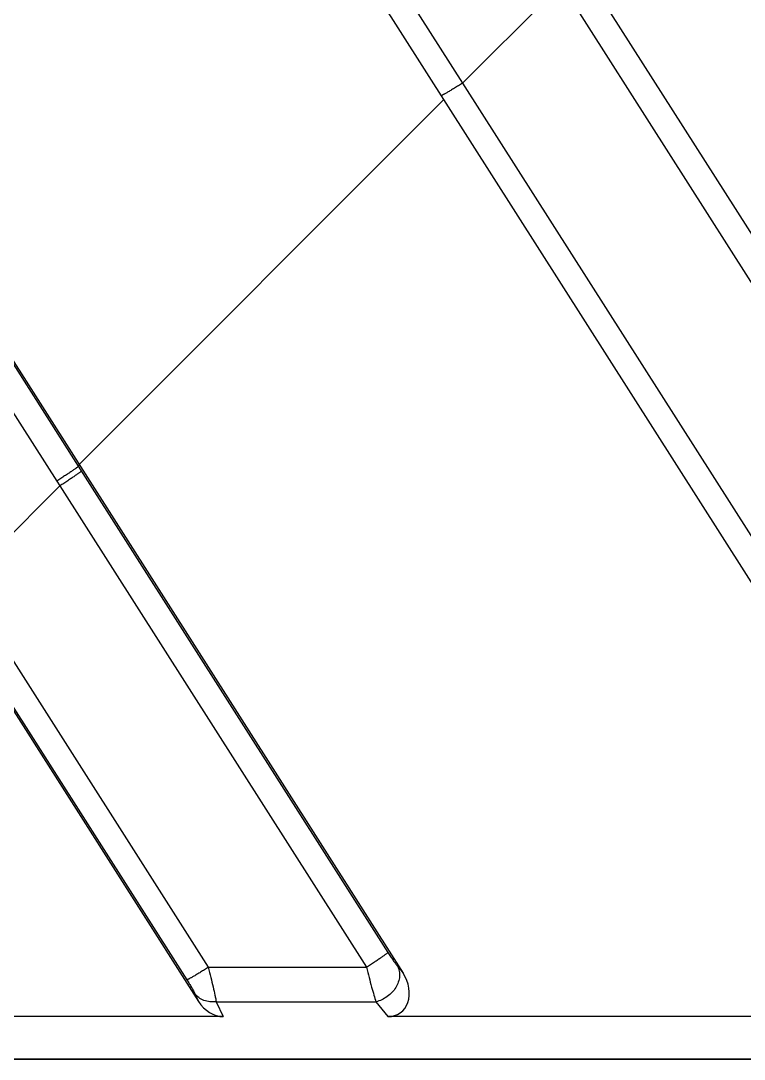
# Model space of a CAD drawing. Header units: millimetres. Extents: x 3299 to 14264, y 1863 to 5555.
# Drawn here: x 11415.12 to 11423.6, y 4126.3 to 4138.47 of the extents above; entities that cross this region are included whole.
import ezdxf

# ---------------------------------------------------------------- set-up
doc = ezdxf.new("R2010")
doc.units = ezdxf.units.MM

# ---------------------------------------------------------------- blocks, each defined once
blk = doc.blocks.new('1111')
at = {"color": 7, "linetype": 'Continuous'}
for p, q in [((16002.781, 7051.634), (16602.781, 7051.634)), ((16058.097, 6715.161), (16043.931, 6737.397)), ((16042.942, 6735.397), (16049.202, 6725.573)), ((16042.769, 6735.127), (16055.7, 6714.828)), ((16033.859, 6734.038), (16046.107, 6714.812)), ((16036.859, 6732.814), (16044.445, 6720.908)), ((16037.27, 6732.743), (16044.698, 6721.083)), ((16037.306, 6732.721), (16048.505, 6715.143)), ((16049.202, 6725.573), (16050.36, 6726.732)), ((16057.7, 6715.211), (16050.36, 6726.732)), ((16049.202, 6725.573), (16055.803, 6715.211)), ((16044.707, 6721.104), (16048.98, 6725.377)), ((16044.707, 6721.104), (16044.698, 6721.083)), ((16044.698, 6721.083), (16048.327, 6715.385)), ((16044.445, 6720.908), (16044.481, 6720.852)), ((16043.349, 6719.72), (16044.481, 6720.852)), ((16044.481, 6720.852), (16048.075, 6715.211)), ((16043.349, 6719.72), (16046.222, 6715.211)), ((16043.133, 6719.518), (16045.971, 6715.064)), ((16046.222, 6715.211), (16048.075, 6715.211)), ((16048.439, 6715.224), (16048.505, 6715.143)), ((16046.064, 6714.903), (16046.107, 6714.812)), ((16046.315, 6714.808), (16046.398, 6714.633)), ((16046.315, 6714.808), (16048.187, 6714.808)), ((16048.187, 6714.808), (16048.327, 6714.633)), ((16046.398, 6714.633), (16038.706, 6714.633)), ((16056.017, 6714.633), (16048.327, 6714.633)), ((16602.781, 6714.134), (16002.781, 6714.134))]:
    blk.add_line(p, q, dxfattribs=at)
for centre, major_axis, ratio, start_param, end_param in [((16048.243, 6714.995), (-0.234, 0.314), 0.765335, -3.660421, -1.66705), ((16046.348, 6714.995), (-0.149, 0.341), 0.805684, -4.52125, -3.480622)]:
    blk.add_ellipse(centre, major_axis=major_axis, ratio=ratio, start_param=start_param, end_param=end_param, dxfattribs=at)
for points, knots in [([(16049.202, 6725.573), (16049.185, 6725.563), (16049.154, 6725.543), (16049.108, 6725.514), (16049.071, 6725.492), (16049.044, 6725.476), (16049.026, 6725.465), (16049.009, 6725.456), (16048.994, 6725.448), (16048.981, 6725.441), (16048.971, 6725.435), (16048.962, 6725.431), (16048.955, 6725.428), (16048.951, 6725.427), (16048.949, 6725.426), (16048.949, 6725.427), (16048.949, 6725.427)], [0, 0, 0, 0, 0.19579, 0.383349, 0.555642, 0.634073, 0.706353, 0.771833, 0.829892, 0.880017, 0.92174, 0.954701, 0.978644, 0.993469, 0.997603, 1, 1, 1, 1]), ([(16044.698, 6721.083), (16044.697, 6721.083), (16044.697, 6721.082), (16044.694, 6721.079), (16044.69, 6721.075), (16044.683, 6721.069), (16044.674, 6721.062), (16044.662, 6721.054), (16044.649, 6721.044), (16044.635, 6721.034), (16044.612, 6721.018), (16044.579, 6720.996), (16044.537, 6720.968), (16044.492, 6720.939), (16044.461, 6720.919), (16044.445, 6720.908)], [0, 0, 0, 0, 0.005446, 0.012947, 0.034179, 0.063666, 0.101182, 0.146421, 0.199, 0.258445, 0.324247, 0.472518, 0.638546, 0.816503, 1, 1, 1, 1]), ([(16044.734, 6721.027), (16044.733, 6721.026), (16044.732, 6721.025), (16044.73, 6721.023), (16044.726, 6721.019), (16044.719, 6721.013), (16044.709, 6721.006), (16044.698, 6720.998), (16044.685, 6720.988), (16044.67, 6720.978), (16044.647, 6720.962), (16044.615, 6720.94), (16044.573, 6720.912), (16044.528, 6720.882), (16044.497, 6720.862), (16044.481, 6720.852)], [0, 0, 0, 0, 0.005447, 0.012949, 0.034183, 0.063671, 0.101187, 0.146426, 0.199004, 0.258449, 0.324251, 0.472521, 0.638548, 0.816504, 1, 1, 1, 1]), ([(16048.327, 6715.385), (16048.327, 6715.385), (16048.326, 6715.384), (16048.324, 6715.381), (16048.32, 6715.377), (16048.313, 6715.372), (16048.303, 6715.365), (16048.292, 6715.356), (16048.279, 6715.347), (16048.264, 6715.336), (16048.241, 6715.32), (16048.209, 6715.298), (16048.167, 6715.27), (16048.122, 6715.241), (16048.091, 6715.221), (16048.075, 6715.211)], [0, 0, 0, 0, 0.005447, 0.012949, 0.034183, 0.063671, 0.101187, 0.146426, 0.199004, 0.258449, 0.324251, 0.472521, 0.638548, 0.816504, 1, 1, 1, 1]), ([(16048.327, 6715.385), (16048.337, 6715.37), (16048.357, 6715.339), (16048.386, 6715.296), (16048.413, 6715.258), (16048.431, 6715.235), (16048.439, 6715.224)], [0, 0, 0, 0, 0.283805, 0.553751, 0.79746, 1, 1, 1, 1]), ([(16046.222, 6715.211), (16046.207, 6715.201), (16046.177, 6715.182), (16046.133, 6715.155), (16046.092, 6715.13), (16046.06, 6715.111), (16046.038, 6715.098), (16046.023, 6715.09), (16046.009, 6715.083), (16045.998, 6715.076), (16045.988, 6715.071), (16045.981, 6715.068), (16045.975, 6715.066), (16045.972, 6715.065), (16045.971, 6715.064), (16045.971, 6715.064)], [0, 0, 0, 0, 0.185904, 0.364799, 0.530709, 0.67822, 0.743524, 0.802455, 0.854544, 0.899355, 0.936537, 0.96581, 0.98697, 0.994492, 1, 1, 1, 1]), ([(16046.222, 6715.211), (16046.232, 6715.171), (16046.251, 6715.095), (16046.277, 6714.986), (16046.296, 6714.903), (16046.308, 6714.845), (16046.313, 6714.82), (16046.315, 6714.808)], [0, 0, 0, 0, 0.296022, 0.572054, 0.811812, 0.913254, 1, 1, 1, 1]), ([(16048.075, 6715.211), (16048.085, 6715.171), (16048.105, 6715.094), (16048.134, 6714.985), (16048.161, 6714.891), (16048.179, 6714.833), (16048.187, 6714.808)], [0, 0, 0, 0, 0.294855, 0.570015, 0.8099, 1, 1, 1, 1]), ([(16048.439, 6715.224), (16048.449, 6715.207), (16048.463, 6715.167), (16048.466, 6715.103), (16048.451, 6715.037), (16048.421, 6714.973), (16048.376, 6714.915), (16048.321, 6714.866), (16048.257, 6714.829), (16048.21, 6714.813), (16048.187, 6714.808)], [0, 0, 0, 0, 0.108446, 0.222206, 0.342834, 0.470077, 0.602232, 0.736634, 0.870191, 1, 1, 1, 1]), ([(16045.971, 6715.064), (16045.98, 6715.049), (16045.999, 6715.02), (16046.024, 6714.977), (16046.044, 6714.943), (16046.056, 6714.919), (16046.062, 6714.908), (16046.064, 6714.903)], [0, 0, 0, 0, 0.288365, 0.562002, 0.805684, 0.910388, 1, 1, 1, 1]), ([(16046.315, 6714.808), (16046.291, 6714.805), (16046.241, 6714.804), (16046.171, 6714.82), (16046.109, 6714.853), (16046.077, 6714.885), (16046.064, 6714.903)], [0, 0, 0, 0, 0.266688, 0.522215, 0.765823, 1, 1, 1, 1])]:
    blk.add_open_spline(points, degree=3, knots=knots, dxfattribs=at)
blk = doc.blocks.new('*U162')
blk.add_blockref('1111', (-16308.281, -6888.884))
blk = doc.blocks.new('*U163')
at = {"color": 0, "linetype": 'ByBlock', "lineweight": -2, "transparency": 16777216}
for p in [(1800, 1012.5), (1800, 675)]:
    blk.add_blockref('*U162', p, dxfattribs=at)

msp = doc.modelspace()

# ---------------------------------------------------------------- block references
msp.add_blockref('*U163', (9879.37292, 3288.5531))

doc.saveas('drawing.dxf')
